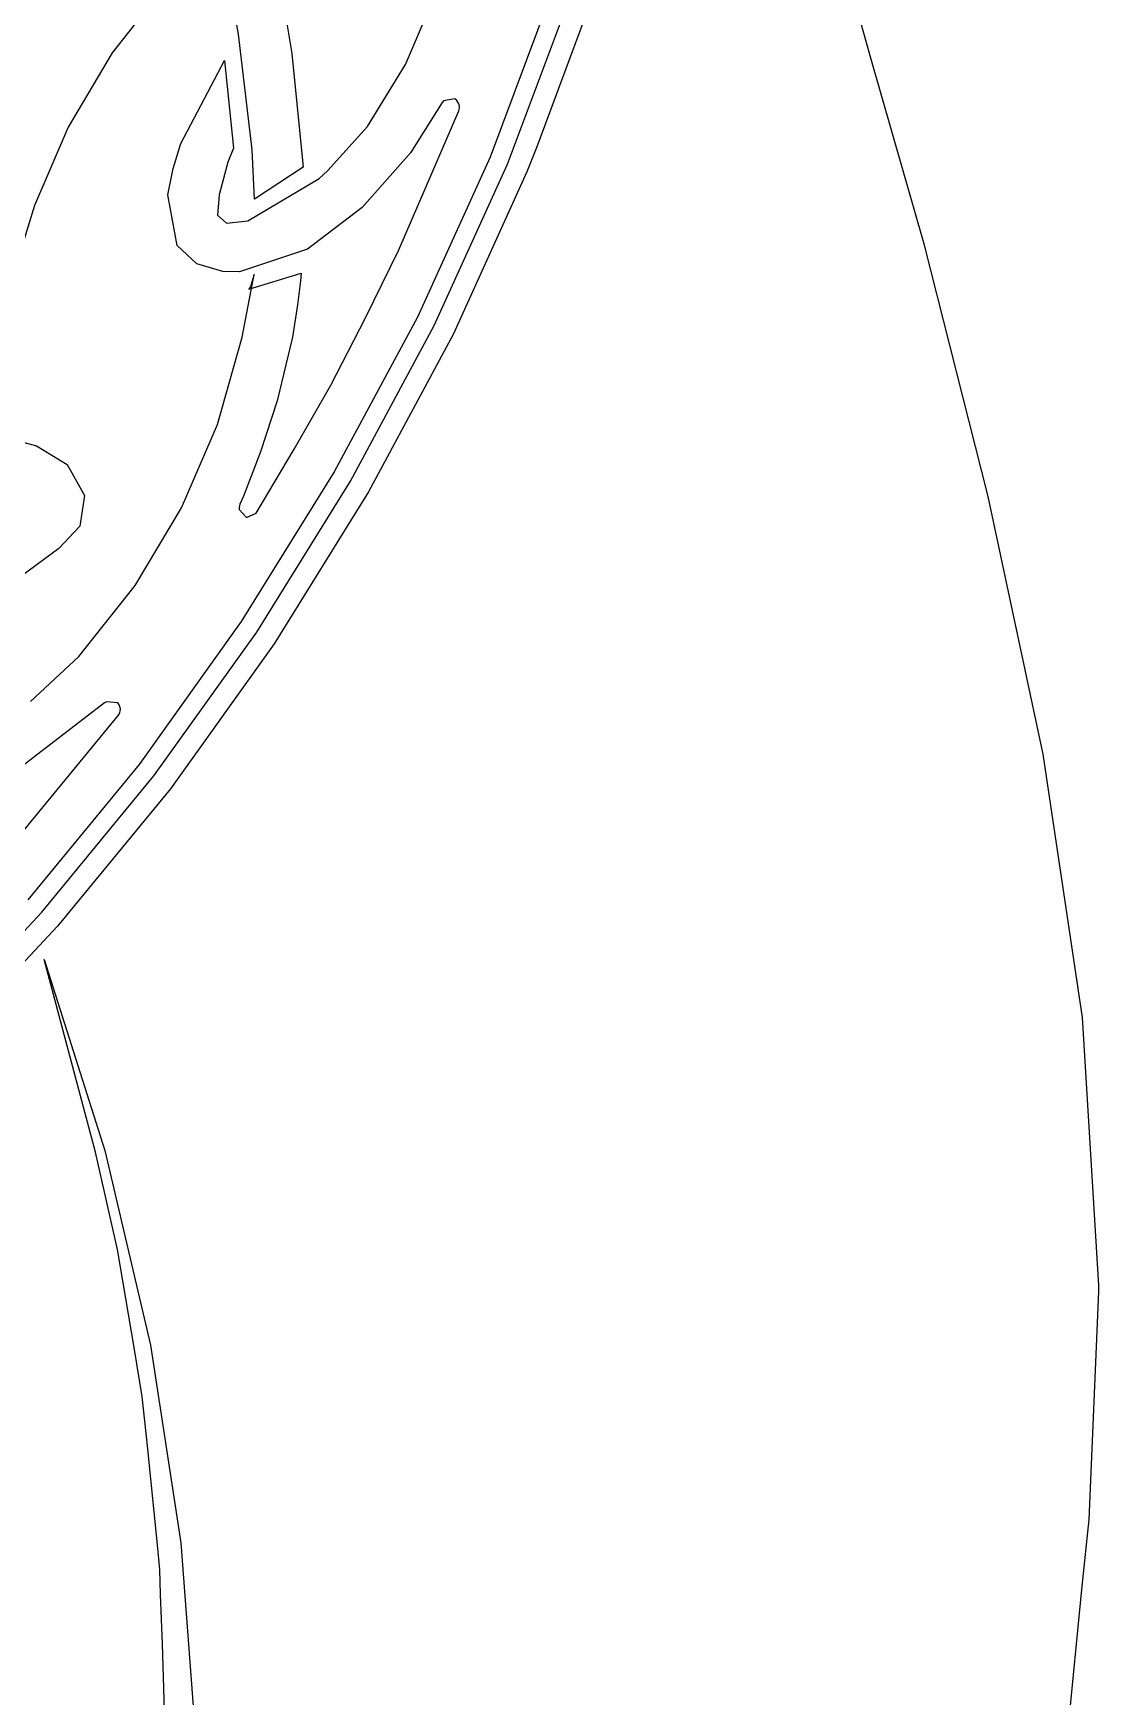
# Model space of a CAD drawing. Extents: x 0 to 103, y 0 to 357.
# Drawn here: x 79.94 to 96.72, y 155.95 to 182.16 of the extents above; entities that cross this region are included whole.
import ezdxf

# ---------------------------------------------------------------- set-up
doc = ezdxf.new("R2010")
doc.units = 0

msp = doc.modelspace()

# ---------------------------------------------------------------- linework, layer by layer
at = {"layer": 'Layer 1'}
for p, q in [((93.136255, 181.764803), (92.194135, 185.085)), ((82.064755, 182.972884), (81.183449, 181.849574)), ((85.801959, 181.666816), (86.427609, 183.13236)), ((83.863613, 182.727682), (84.012183, 181.840111)), ((88.107525, 182.801732), (87.137246, 180.208282)), ((87.410776, 180.094959), (88.38797, 182.706589)), ((88.699696, 182.601535), (87.874123, 180.370575)), ((83.172485, 182.1446), (83.132012, 182.3732)), ((83.388357, 180.32196), (83.172485, 182.1446)), ((81.183449, 181.849574), (80.487978, 180.678074)), ((82.265657, 180.420823), (82.950209, 181.728243)), ((82.950209, 181.728243), (83.093479, 180.346453)), ((84.012183, 181.840111), (84.19337, 180.048231)), ((85.203502, 180.691389), (85.801959, 181.666816)), ((93.979176, 178.822943), (93.136255, 181.764803)), ((86.403793, 181.095332), (86.3797, 181.067347)), ((86.581757, 181.124085), (86.403793, 181.095332)), ((86.609697, 181.099591), (86.581757, 181.124085)), ((86.645032, 181.046626), (86.609697, 181.099591)), ((85.696427, 178.74731), (86.645514, 180.93829)), ((86.3797, 181.067347), (85.881787, 180.274179)), ((86.652903, 181.010609), (86.645032, 181.046626)), ((86.645514, 180.93829), (86.648726, 180.955917)), ((86.648726, 180.955917), (86.654509, 180.988444)), ((86.654509, 180.988444), (86.652903, 181.010609)), ((80.487978, 180.678074), (79.958101, 179.444454)), ((84.573882, 179.992063), (85.203502, 180.691389)), ((82.145357, 180.028797), (82.265657, 180.420823)), ((83.093479, 180.346453), (83.005621, 180.129822)), ((83.424657, 179.546262), (83.388357, 180.32196)), ((87.874123, 180.370575), (87.7169, 179.974)), ((83.005621, 180.129822), (82.865563, 179.612834)), ((84.19337, 180.048231), (83.424657, 179.546262)), ((85.881787, 180.274179), (85.120462, 179.415118)), ((87.137246, 180.208282), (85.991602, 177.688473)), ((86.257106, 177.557385), (87.410776, 180.094959)), ((82.059426, 179.611272), (82.145357, 180.028797)), ((83.319308, 179.204224), (84.442338, 179.872243)), ((84.442338, 179.872243), (84.573882, 179.992063)), ((87.7169, 179.974), (86.553567, 177.412078)), ((82.206069, 178.817785), (82.059426, 179.611272)), ((82.865563, 179.612834), (82.842595, 179.294332)), ((79.958101, 179.444454), (79.757009, 178.796526)), ((82.842595, 179.294332), (82.985222, 179.166802)), ((85.120462, 179.415118), (84.260199, 178.758636)), ((82.985222, 179.166802), (83.319308, 179.204224)), ((82.51765, 178.525857), (82.206069, 178.817785)), ((84.260199, 178.758636), (83.187439, 178.402108)), ((85.170568, 177.67579), (85.696427, 178.74731)), ((94.982745, 174.861268), (93.979176, 178.822943)), ((82.92692, 178.404194), (82.51765, 178.525857)), ((83.187439, 178.402108), (82.92692, 178.404194)), ((83.2284, 177.371), (83.419522, 178.359454)), ((83.335049, 178.129435), (84.162067, 178.38072)), ((83.419522, 178.359454), (83.361567, 178.169002)), ((84.149367, 178.259215), (84.134912, 178.132568)), ((84.162067, 178.38072), (84.149367, 178.259215)), ((83.361567, 178.169002), (83.335049, 178.129435)), ((84.134912, 178.132568), (84.102146, 177.878952)), ((84.102146, 177.878952), (84.022319, 177.371)), ((85.991602, 177.688473), (84.681736, 175.249992)), ((84.625434, 176.61359), (85.170568, 177.67579)), ((84.938076, 175.101699), (86.257106, 177.557385)), ((82.839821, 175.993582), (83.2284, 177.371)), ((84.022319, 177.371), (83.78284, 176.36759)), ((86.553567, 177.412078), (85.22123, 174.93384)), ((83.78284, 176.36759), (83.52023, 175.565515)), ((84.049461, 175.60624), (84.625434, 176.61359)), ((82.2762, 174.684725), (82.839821, 175.993582)), ((79.429869, 175.809238), (79.99251, 175.661551)), ((79.99251, 175.661551), (80.47255, 175.366837)), ((83.450199, 174.59805), (84.049461, 175.60624)), ((80.47255, 175.366837), (80.747572, 174.875249)), ((83.52023, 175.565515), (83.251837, 174.864944)), ((84.681736, 175.249992), (83.216685, 172.891115)), ((83.462784, 172.726357), (84.938076, 175.101699)), ((80.747572, 174.875249), (80.673852, 174.394204)), ((83.251837, 174.864944), (83.194174, 174.740507)), ((85.22123, 174.93384), (83.734524, 172.540455)), ((95.849197, 170.80106), (94.982745, 174.861268)), ((81.54599, 173.460973), (82.2762, 174.684725)), ((83.194174, 174.740507), (83.182289, 174.693376)), ((83.182289, 174.693376), (83.183573, 174.656837)), ((83.183573, 174.656837), (83.295988, 174.532659)), ((83.295988, 174.532659), (83.450199, 174.59805)), ((80.673852, 174.394204), (80.339603, 174.040484)), ((80.339603, 174.040484), (79.39068, 173.34192)), ((80.657644, 172.338871), (81.54599, 173.460973)), ((83.216685, 172.891115), (81.604979, 170.640958)), ((81.839813, 170.460493), (83.462784, 172.726357)), ((83.734524, 172.540455), (82.099017, 170.257397)), ((79.895792, 171.629929), (80.657644, 172.338871)), ((79.07622, 168.73192), (81.282282, 171.414673)), ((81.05967, 171.608336), (79.41238, 170.343196)), ((81.090997, 171.628535), (81.05967, 171.608336)), ((81.27169, 171.608658), (81.090997, 171.628535)), ((81.292411, 171.57754), (81.27169, 171.608658)), ((81.282282, 171.414673), (81.290311, 171.430816)), ((81.290311, 171.430816), (81.304927, 171.459927)), ((81.311844, 171.517788), (81.292411, 171.57754)), ((81.304927, 171.459927), (81.309587, 171.481571)), ((81.309587, 171.481571), (81.311844, 171.517788)), ((81.604979, 170.640958), (79.85294, 168.505844)), ((96.466833, 166.654119), (95.849197, 170.80106)), ((80.075532, 168.310476), (81.839813, 170.460493)), ((82.099017, 170.257397), (80.321124, 168.09108)), ((78.176305, 166.28267), (80.075532, 168.310476)), ((80.321124, 168.09108), (78.407261, 166.04792)), ((80.921266, 164.530464), (80.113524, 167.566564)), ((80.113524, 167.566564), (81.067178, 164.55871)), ((96.723956, 162.432243), (96.466833, 166.654119)), ((81.26547, 163.000584), (80.921266, 164.530464)), ((81.067178, 164.55871), (81.784726, 161.490781)), ((81.526633, 161.454804), (81.26547, 163.000584)), ((96.573458, 158.74608), (96.723634, 162.33756)), ((96.723634, 162.33756), (96.723956, 162.432243)), ((81.657053, 160.6828), (81.526633, 161.454804)), ((81.784726, 161.490781), (82.263486, 158.376644)), ((81.739462, 159.903887), (81.657053, 160.6828)), ((81.89478, 158.346217), (81.739462, 159.903887)), ((96.461828, 157.69621), (96.573458, 158.74608)), ((81.932202, 157.957033), (81.89478, 158.346217)), ((82.263486, 158.376644), (82.500774, 155.230164)), ((81.945693, 157.565851), (81.932202, 157.957033)), ((81.972839, 156.783887), (81.945693, 157.565851)), ((96.1422, 154.43163), (96.461828, 157.69621)), ((82.0199, 155.221327), (81.972839, 156.783887))]:
    msp.add_line(p, q, dxfattribs=at)

doc.saveas('drawing.dxf')
